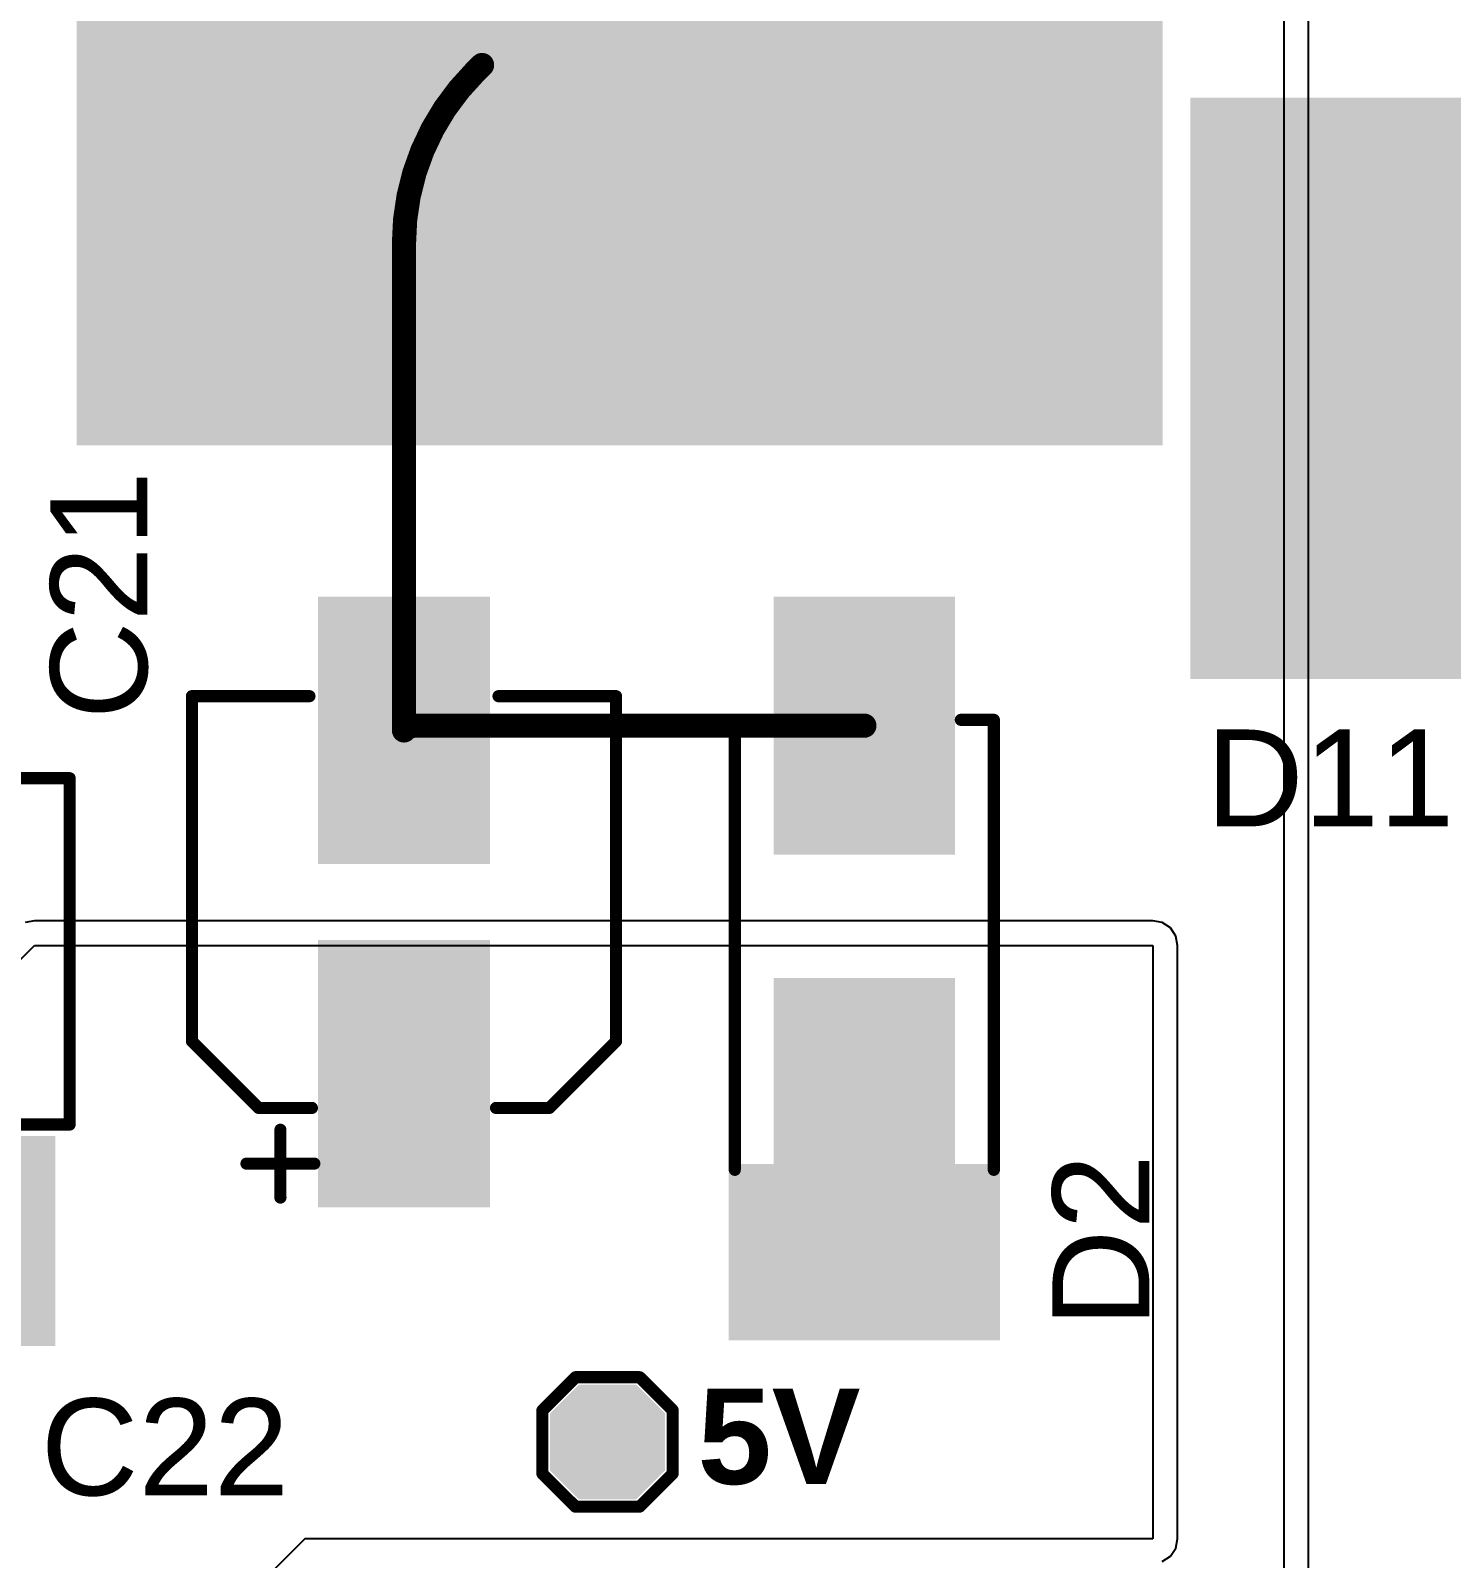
# Model space of a CAD drawing. Header units: inches. Extents: x 24 to 500, y 68 to 269.
# Drawn here: x 329.87 to 344.76, y 85.77 to 101.8 of the extents above; entities that cross this region are included whole.
import ezdxf

# ---------------------------------------------------------------- set-up
doc = ezdxf.new("R2010")
doc.units = ezdxf.units.IN
for name, color, linetype in [('Top Layer', 1, 'Continuous'), ('Top Overlay', 2, 'Continuous'), ('Top Paste', 8, 'Continuous'), ('Top Solder', 216, 'Continuous')]:
    doc.layers.add(name, color=color, linetype=linetype)
doc.styles.add('Arial', font='', dxfattribs={"height": 0.2})
doc.styles.add('Arial_Bold', font='', dxfattribs={"height": 0.2})
doc.styles.get('Arial').set_extended_font_data('Arial')
doc.styles.get('Arial_Bold').set_extended_font_data('Arial', bold=True)

# ---------------------------------------------------------------- blocks, each defined once
blk = doc.blocks.new('TO_263_5__D2PAK__69')
at = {"layer": 'Top Layer'}
blk.add_hatch(color=1, dxfattribs=at).paths.add_polyline_path([(-5.59, 9.528), (5.59, 9.528), (5.59, -0.382), (-5.59, -0.382)])
at = {"layer": 'Top Paste'}
blk.add_hatch(color=8, dxfattribs=at).paths.add_polyline_path([(-5.59, 9.528), (5.59, 9.528), (5.59, -0.382), (-5.59, -0.382)])
at = {"layer": 'Top Solder'}
blk.add_hatch(color=216, dxfattribs=at).paths.add_polyline_path([(-5.692, 9.629), (5.692, 9.629), (5.692, -0.484), (-5.692, -0.484)])
blk = doc.blocks.new('SOT__223_74')
at = {"layer": 'Top Layer'}
for points in [[(-1.9, 4.05), (1.9, 4.05), (1.9, 2.05), (-1.9, 2.05)], [(-3.05, -2.05), (-1.55, -2.05), (-1.55, -4.05), (-3.05, -4.05)], [(-0.75, -2.05), (0.75, -2.05), (0.75, -4.05), (-0.75, -4.05)], [(1.55, -2.05), (3.05, -2.05), (3.05, -4.05), (1.55, -4.05)]]:
    blk.add_hatch(color=1, dxfattribs=at).paths.add_polyline_path(points)
at = {"layer": 'Top Paste'}
for points in [[(-1.9, 4.05), (1.9, 4.05), (1.9, 2.05), (-1.9, 2.05)], [(-3.05, -2.05), (-1.55, -2.05), (-1.55, -4.05), (-3.05, -4.05)], [(-0.75, -2.05), (0.75, -2.05), (0.75, -4.05), (-0.75, -4.05)], [(1.55, -2.05), (3.05, -2.05), (3.05, -4.05), (1.55, -4.05)]]:
    blk.add_hatch(color=8, dxfattribs=at).paths.add_polyline_path(points)
at = {"layer": 'Top Solder'}
for points in [[(-2.002, 4.152), (2.002, 4.152), (2.002, 1.948), (-2.002, 1.948)], [(-3.152, -1.948), (-1.448, -1.948), (-1.448, -4.152), (-3.152, -4.152)], [(-0.852, -1.948), (0.852, -1.948), (0.852, -4.152), (-0.852, -4.152)], [(1.448, -1.948), (3.152, -1.948), (3.152, -4.152), (1.448, -4.152)]]:
    blk.add_hatch(color=216, dxfattribs=at).paths.add_polyline_path(points)
at = {"layer": 'Top Overlay'}
for points in [[(-3.302, 1.803, 0.127, 0.127, 0), (3.302, 1.803, 0.127, 0.127, 0)], [(-3.302, -1.829, 0.127, 0.127, 0), (-3.302, 1.803, 0.127, 0.127, 0)], [(3.302, -1.829, 0.127, 0.127, 0), (3.302, 1.803, 0.127, 0.127, 0)], [(-3.302, -1.829, 0.127, 0.127, 0), (3.302, -1.829, 0.127, 0.127, 0)], [(-3.353, -2.946, 0.2, 0.2, 0), (-3.226, -3.073, 0.2, 0.2, 0)], [(-3.353, -3.2, 0.2, 0.2, 0), (-3.353, -2.946, 0.2, 0.2, 0)], [(-3.353, -3.2, 0.2, 0.2, 0), (-3.226, -3.073, 0.2, 0.2, 0)]]:
    blk.add_lwpolyline(points, format="xyseb", dxfattribs=at)
for points in [[(-3.334, 1.803, 0.0635, 0.0635, 1), (-3.27, 1.803, 0.0635, 0.0635, 1)], [(-3.334, 1.803, 0.0635, 0.0635, 1), (-3.27, 1.803, 0.0635, 0.0635, 1)], [(3.27, 1.803, 0.0635, 0.0635, 1), (3.334, 1.803, 0.0635, 0.0635, 1)], [(3.27, 1.803, 0.0635, 0.0635, 1), (3.334, 1.803, 0.0635, 0.0635, 1)], [(-3.334, -1.829, 0.0635, 0.0635, 1), (-3.27, -1.829, 0.0635, 0.0635, 1)], [(-3.334, -1.829, 0.0635, 0.0635, 1), (-3.27, -1.829, 0.0635, 0.0635, 1)], [(3.27, -1.829, 0.0635, 0.0635, 1), (3.334, -1.829, 0.0635, 0.0635, 1)], [(3.27, -1.829, 0.0635, 0.0635, 1), (3.334, -1.829, 0.0635, 0.0635, 1)], [(-3.403, -2.946, 0.1, 0.1, 1), (-3.303, -2.946, 0.1, 0.1, 1)], [(-3.403, -2.946, 0.1, 0.1, 1), (-3.303, -2.946, 0.1, 0.1, 1)], [(-3.276, -3.073, 0.1, 0.1, 1), (-3.176, -3.073, 0.1, 0.1, 1)], [(-3.276, -3.073, 0.1, 0.1, 1), (-3.176, -3.073, 0.1, 0.1, 1)], [(-3.403, -3.2, 0.1, 0.1, 1), (-3.303, -3.2, 0.1, 0.1, 1)], [(-3.403, -3.2, 0.1, 0.1, 1), (-3.303, -3.2, 0.1, 0.1, 1)]]:
    blk.add_lwpolyline(points, format="xyseb", close=True, dxfattribs=at)
blk = doc.blocks.new('T____________0_5___168')
at = {"layer": 'Top Layer'}
blk.add_hatch(color=1, dxfattribs=at).paths.add_polyline_path([(0.25, 0.5), (-0.25, 0.5), (-0.5, 0.25), (-0.5, -0.25), (-0.25, -0.5), (0.25, -0.5), (0.5, -0.25), (0.5, 0.25)])
at = {"layer": 'Top Paste'}
blk.add_hatch(color=8, dxfattribs=at).paths.add_polyline_path([(0.25, 0.5), (-0.25, 0.5), (-0.5, 0.25), (-0.5, -0.25), (-0.25, -0.5), (0.25, -0.5), (0.5, -0.25), (0.5, 0.25)])
at = {"layer": 'Top Solder'}
blk.add_hatch(color=216, dxfattribs=at).paths.add_polyline_path([(0.301, 0.602), (-0.301, 0.602), (-0.602, 0.301), (-0.602, -0.301), (-0.301, -0.602), (0.301, -0.602), (0.602, -0.301), (0.602, 0.301)])
at = {"layer": 'Top Overlay'}
for points in [[(-0.336, 0.679, 0.127, 0.127, 0), (-0.682, 0.333, 0.127, 0.127, 0)], [(0.336, 0.679, 0.127, 0.127, 0), (-0.336, 0.679, 0.127, 0.127, 0)], [(0.684, 0.332, 0.127, 0.127, 0), (0.336, 0.679, 0.127, 0.127, 0)], [(-0.682, 0.333, 0.127, 0.127, 0), (-0.682, -0.334, 0.127, 0.127, 0)], [(0.684, 0.332, 0.127, 0.127, 0), (0.684, -0.33, 0.127, 0.127, 0)], [(-0.337, -0.679, 0.127, 0.127, 0), (-0.682, -0.334, 0.127, 0.127, 0)], [(0.684, -0.33, 0.127, 0.127, 0), (0.335, -0.679, 0.127, 0.127, 0)], [(0.335, -0.679, 0.127, 0.127, 0), (-0.337, -0.679, 0.127, 0.127, 0)]]:
    blk.add_lwpolyline(points, format="xyseb", dxfattribs=at)
for points in [[(-0.367, 0.679, 0.0635, 0.0635, 1), (-0.304, 0.679, 0.0635, 0.0635, 1)], [(-0.367, 0.679, 0.0635, 0.0635, 1), (-0.304, 0.679, 0.0635, 0.0635, 1)], [(0.305, 0.679, 0.0635, 0.0635, 1), (0.368, 0.679, 0.0635, 0.0635, 1)], [(0.305, 0.679, 0.0635, 0.0635, 1), (0.368, 0.679, 0.0635, 0.0635, 1)], [(-0.714, 0.333, 0.0635, 0.0635, 1), (-0.65, 0.333, 0.0635, 0.0635, 1)], [(-0.714, 0.333, 0.0635, 0.0635, 1), (-0.65, 0.333, 0.0635, 0.0635, 1)], [(0.652, 0.332, 0.0635, 0.0635, 1), (0.715, 0.332, 0.0635, 0.0635, 1)], [(0.652, 0.332, 0.0635, 0.0635, 1), (0.715, 0.332, 0.0635, 0.0635, 1)], [(-0.714, -0.334, 0.0635, 0.0635, 1), (-0.65, -0.334, 0.0635, 0.0635, 1)], [(-0.714, -0.334, 0.0635, 0.0635, 1), (-0.65, -0.334, 0.0635, 0.0635, 1)], [(0.652, -0.33, 0.0635, 0.0635, 1), (0.715, -0.33, 0.0635, 0.0635, 1)], [(0.652, -0.33, 0.0635, 0.0635, 1), (0.715, -0.33, 0.0635, 0.0635, 1)], [(-0.369, -0.679, 0.0635, 0.0635, 1), (-0.306, -0.679, 0.0635, 0.0635, 1)], [(-0.369, -0.679, 0.0635, 0.0635, 1), (-0.306, -0.679, 0.0635, 0.0635, 1)], [(0.303, -0.679, 0.0635, 0.0635, 1), (0.367, -0.679, 0.0635, 0.0635, 1)], [(0.303, -0.679, 0.0635, 0.0635, 1), (0.367, -0.679, 0.0635, 0.0635, 1)]]:
    blk.add_lwpolyline(points, format="xyseb", close=True, dxfattribs=at)
blk = doc.blocks.new('SMC_197')
at = {"layer": 'Top Layer'}
for points in [[(-6, 2.15), (-1.9, 2.15), (-1.9, -2.15), (-6, -2.15)], [(1.9, 2.15), (6, 2.15), (6, -2.15), (1.9, -2.15)]]:
    blk.add_hatch(color=1, dxfattribs=at).paths.add_polyline_path(points)
at = {"layer": 'Top Overlay'}
for points in [[(-7.239, 2.235), (-3.556, 2.235), (-3.556, 3.048), (-7.239, 3.048)], [(-7.239, -2.261), (-6.096, -2.261), (-6.096, 2.261), (-7.239, 2.261)], [(-7.239, -3.048), (-3.556, -3.048), (-3.556, -2.235), (-7.239, -2.235)]]:
    blk.add_hatch(color=2, dxfattribs=at).paths.add_polyline_path(points)
at = {"layer": 'Top Paste'}
for points in [[(-6, 2.15), (-1.9, 2.15), (-1.9, -2.15), (-6, -2.15)], [(1.9, 2.15), (6, 2.15), (6, -2.15), (1.9, -2.15)]]:
    blk.add_hatch(color=8, dxfattribs=at).paths.add_polyline_path(points)
at = {"layer": 'Top Solder'}
for points in [[(-6.102, 2.252), (-1.798, 2.252), (-1.798, -2.252), (-6.102, -2.252)], [(1.798, 2.252), (6.102, 2.252), (6.102, -2.252), (1.798, -2.252)]]:
    blk.add_hatch(color=216, dxfattribs=at).paths.add_polyline_path(points)
at = {"layer": 'Top Overlay'}
for points in [[(-3.556, 2.997, 0.127, 0.127, 0), (3.581, 2.997, 0.127, 0.127, 0)], [(-3.556, 2.438, 0.127, 0.127, 0), (-3.556, 2.997, 0.127, 0.127, 0)], [(3.581, 2.438, 0.127, 0.127, 0), (3.581, 2.997, 0.127, 0.127, 0)], [(-3.556, -2.997, 0.127, 0.127, 0), (-3.556, -2.438, 0.127, 0.127, 0)], [(3.581, -2.997, 0.127, 0.127, 0), (3.581, -2.438, 0.127, 0.127, 0)], [(-3.556, -2.997, 0.127, 0.127, 0), (3.581, -2.997, 0.127, 0.127, 0)]]:
    blk.add_lwpolyline(points, format="xyseb", dxfattribs=at)
for points in [[(-3.588, 2.997, 0.0635, 0.0635, 1), (-3.524, 2.997, 0.0635, 0.0635, 1)], [(-3.588, 2.997, 0.0635, 0.0635, 1), (-3.524, 2.997, 0.0635, 0.0635, 1)], [(3.55, 2.997, 0.0635, 0.0635, 1), (3.613, 2.997, 0.0635, 0.0635, 1)], [(3.55, 2.997, 0.0635, 0.0635, 1), (3.613, 2.997, 0.0635, 0.0635, 1)], [(-3.588, 2.438, 0.0635, 0.0635, 1), (-3.524, 2.438, 0.0635, 0.0635, 1)], [(3.55, 2.438, 0.0635, 0.0635, 1), (3.613, 2.438, 0.0635, 0.0635, 1)], [(-3.588, -2.438, 0.0635, 0.0635, 1), (-3.524, -2.438, 0.0635, 0.0635, 1)], [(3.55, -2.438, 0.0635, 0.0635, 1), (3.613, -2.438, 0.0635, 0.0635, 1)], [(-3.588, -2.997, 0.0635, 0.0635, 1), (-3.524, -2.997, 0.0635, 0.0635, 1)], [(-3.588, -2.997, 0.0635, 0.0635, 1), (-3.524, -2.997, 0.0635, 0.0635, 1)], [(3.55, -2.997, 0.0635, 0.0635, 1), (3.613, -2.997, 0.0635, 0.0635, 1)], [(3.55, -2.997, 0.0635, 0.0635, 1), (3.613, -2.997, 0.0635, 0.0635, 1)]]:
    blk.add_lwpolyline(points, format="xyseb", close=True, dxfattribs=at)
blk = doc.blocks.new('SMA_204')
at = {"layer": 'Top Layer'}
for points in [[(-3.25, 0.85), (-0.75, 0.85), (-0.75, -0.85), (-3.25, -0.85)], [(0.75, 0.85), (3.25, 0.85), (3.25, -0.85), (0.75, -0.85)]]:
    blk.add_hatch(color=1, dxfattribs=at).paths.add_polyline_path(points)
at = {"layer": 'Top Overlay'}
for points in [[(-4.445, -1.422), (-3.278, -1.422), (-3.278, 1.422), (-4.445, 1.422)], [(-3.3, 0.924), (-2.596, 0.924), (-2.596, 1.422), (-3.3, 1.422)], [(-3.3, -1.422), (-2.596, -1.422), (-2.596, -0.924), (-3.3, -0.924)]]:
    blk.add_hatch(color=2, dxfattribs=at).paths.add_polyline_path(points)
at = {"layer": 'Top Paste'}
for points in [[(-3.25, 0.85), (-0.75, 0.85), (-0.75, -0.85), (-3.25, -0.85)], [(0.75, 0.85), (3.25, 0.85), (3.25, -0.85), (0.75, -0.85)]]:
    blk.add_hatch(color=8, dxfattribs=at).paths.add_polyline_path(points)
at = {"layer": 'Top Solder'}
for points in [[(-3.352, 0.952), (-0.648, 0.952), (-0.648, -0.952), (-3.352, -0.952)], [(0.648, 0.952), (3.352, 0.952), (3.352, -0.952), (0.648, -0.952)]]:
    blk.add_hatch(color=216, dxfattribs=at).paths.add_polyline_path(points)
at = {"layer": 'Top Overlay'}
for points in [[(-2.658, 1.358, 0.127, 0.127, 0), (2.061, 1.358, 0.127, 0.127, 0)], [(2.061, 1.358, 0.127, 0.127, 0), (2.061, 1.012, 0.127, 0.127, 0)], [(2.061, -1.012, 0.127, 0.127, 0), (2.061, -1.358, 0.127, 0.127, 0)], [(-2.658, -1.358, 0.127, 0.127, 0), (2.061, -1.358, 0.127, 0.127, 0)]]:
    blk.add_lwpolyline(points, format="xyseb", dxfattribs=at)
for points in [[(-2.69, 1.358, 0.0635, 0.0635, 1), (-2.626, 1.358, 0.0635, 0.0635, 1)], [(2.029, 1.358, 0.0635, 0.0635, 1), (2.093, 1.358, 0.0635, 0.0635, 1)], [(2.029, 1.358, 0.0635, 0.0635, 1), (2.093, 1.358, 0.0635, 0.0635, 1)], [(2.029, 1.012, 0.0635, 0.0635, 1), (2.093, 1.012, 0.0635, 0.0635, 1)], [(2.029, -1.012, 0.0635, 0.0635, 1), (2.093, -1.012, 0.0635, 0.0635, 1)], [(-2.69, -1.358, 0.0635, 0.0635, 1), (-2.626, -1.358, 0.0635, 0.0635, 1)], [(2.029, -1.358, 0.0635, 0.0635, 1), (2.093, -1.358, 0.0635, 0.0635, 1)], [(2.029, -1.358, 0.0635, 0.0635, 1), (2.093, -1.358, 0.0635, 0.0635, 1)]]:
    blk.add_lwpolyline(points, format="xyseb", close=True, dxfattribs=at)
blk = doc.blocks.new('RVT1E100M0405__255')
at = {"layer": 'Top Layer'}
for points in [[(-3.1, 0.8), (-0.5, 0.8), (-0.5, -0.8), (-3.1, -0.8)], [(0.5, 0.8), (3.1, 0.8), (3.1, -0.8), (0.5, -0.8)]]:
    blk.add_hatch(color=1, dxfattribs=at).paths.add_polyline_path(points)
at = {"layer": 'Top Paste'}
for points in [[(-3.1, 0.8), (-0.5, 0.8), (-0.5, -0.8), (-3.1, -0.8)], [(0.5, 0.8), (3.1, 0.8), (3.1, -0.8), (0.5, -0.8)]]:
    blk.add_hatch(color=8, dxfattribs=at).paths.add_polyline_path(points)
at = {"layer": 'Top Solder'}
for points in [[(-3.202, 0.902), (-0.398, 0.902), (-0.398, -0.902), (-3.202, -0.902)], [(0.398, 0.902), (3.202, 0.902), (3.202, -0.902), (0.398, -0.902)]]:
    blk.add_hatch(color=216, dxfattribs=at).paths.add_polyline_path(points)
at = {"layer": 'Top Overlay'}
for points in [[(-1.46, 2.223, 0.127, 0.127, 0), (-2.159, 1.524, 0.127, 0.127, 0)], [(-1.46, 2.223, 0.127, 0.127, 0), (-1.27, 2.223, 0.127, 0.127, 0)], [(-1.27, 2.223, 0.127, 0.127, 0), (2.159, 2.223, 0.127, 0.127, 0)], [(2.159, 2.223, 0.127, 0.127, 0), (2.159, 0.991, 0.127, 0.127, 0)], [(-2.743, 1.651, 0.127, 0.127, 0), (-2.743, 0.94, 0.127, 0.127, 0)], [(-2.159, 1.524, 0.127, 0.127, 0), (-2.159, 0.965, 0.127, 0.127, 0)], [(-3.099, 1.295, 0.127, 0.127, 0), (-2.388, 1.295, 0.127, 0.127, 0)], [(-2.159, -0.965, 0.127, 0.127, 0), (-2.159, -1.524, 0.127, 0.127, 0)], [(2.159, -0.991, 0.127, 0.127, 0), (2.159, -2.223, 0.127, 0.127, 0)], [(-2.159, -1.524, 0.127, 0.127, 0), (-1.46, -2.223, 0.127, 0.127, 0)], [(-1.46, -2.223, 0.127, 0.127, 0), (-1.27, -2.223, 0.127, 0.127, 0)], [(-1.27, -2.223, 0.127, 0.127, 0), (2.159, -2.223, 0.127, 0.127, 0)]]:
    blk.add_lwpolyline(points, format="xyseb", dxfattribs=at)
for points in [[(-1.492, 2.223, 0.0635, 0.0635, 1), (-1.429, 2.223, 0.0635, 0.0635, 1)], [(-1.492, 2.223, 0.0635, 0.0635, 1), (-1.429, 2.223, 0.0635, 0.0635, 1)], [(-1.302, 2.223, 0.0635, 0.0635, 1), (-1.238, 2.223, 0.0635, 0.0635, 1)], [(-1.302, 2.223, 0.0635, 0.0635, 1), (-1.238, 2.223, 0.0635, 0.0635, 1)], [(2.127, 2.223, 0.0635, 0.0635, 1), (2.191, 2.223, 0.0635, 0.0635, 1)], [(2.127, 2.223, 0.0635, 0.0635, 1), (2.191, 2.223, 0.0635, 0.0635, 1)], [(-2.775, 1.651, 0.0635, 0.0635, 1), (-2.711, 1.651, 0.0635, 0.0635, 1)], [(-2.191, 1.524, 0.0635, 0.0635, 1), (-2.127, 1.524, 0.0635, 0.0635, 1)], [(-2.191, 1.524, 0.0635, 0.0635, 1), (-2.127, 1.524, 0.0635, 0.0635, 1)], [(-3.131, 1.295, 0.0635, 0.0635, 1), (-3.067, 1.295, 0.0635, 0.0635, 1)], [(-2.419, 1.295, 0.0635, 0.0635, 1), (-2.356, 1.295, 0.0635, 0.0635, 1)], [(-2.775, 0.94, 0.0635, 0.0635, 1), (-2.711, 0.94, 0.0635, 0.0635, 1)], [(-2.191, 0.965, 0.0635, 0.0635, 1), (-2.127, 0.965, 0.0635, 0.0635, 1)], [(2.127, 0.991, 0.0635, 0.0635, 1), (2.191, 0.991, 0.0635, 0.0635, 1)], [(-2.191, -0.965, 0.0635, 0.0635, 1), (-2.127, -0.965, 0.0635, 0.0635, 1)], [(2.127, -0.991, 0.0635, 0.0635, 1), (2.191, -0.991, 0.0635, 0.0635, 1)], [(-2.191, -1.524, 0.0635, 0.0635, 1), (-2.127, -1.524, 0.0635, 0.0635, 1)], [(-2.191, -1.524, 0.0635, 0.0635, 1), (-2.127, -1.524, 0.0635, 0.0635, 1)], [(-1.492, -2.223, 0.0635, 0.0635, 1), (-1.429, -2.223, 0.0635, 0.0635, 1)], [(-1.492, -2.223, 0.0635, 0.0635, 1), (-1.429, -2.223, 0.0635, 0.0635, 1)], [(-1.302, -2.223, 0.0635, 0.0635, 1), (-1.238, -2.223, 0.0635, 0.0635, 1)], [(-1.302, -2.223, 0.0635, 0.0635, 1), (-1.238, -2.223, 0.0635, 0.0635, 1)], [(2.127, -2.223, 0.0635, 0.0635, 1), (2.191, -2.223, 0.0635, 0.0635, 1)], [(2.127, -2.223, 0.0635, 0.0635, 1), (2.191, -2.223, 0.0635, 0.0635, 1)]]:
    blk.add_lwpolyline(points, format="xyseb", close=True, dxfattribs=at)

msp = doc.modelspace()

# ---------------------------------------------------------------- linework, layer by layer
at = {"layer": 'Top Layer'}
for p, q in [((343.263, 84.709), (343.263, 109.488)), ((343.004, 109.229), (343.004, 84.968)), ((329.909, 92.461), (329.81, 92.441)), ((341.632, 92.461), (329.909, 92.461)), ((341.731, 92.441), (341.632, 92.461)), ((341.815, 92.385), (341.731, 92.441)), ((341.871, 92.301), (341.815, 92.385)), ((341.891, 92.202), (341.871, 92.301)), ((328.524, 90.817), (329.909, 92.202)), ((329.909, 92.202), (341.632, 92.202)), ((341.632, 92.202), (341.632, 85.979)), ((341.891, 85.979), (341.891, 92.202)), ((332.74, 85.979), (331.851, 85.09)), ((341.632, 85.979), (332.74, 85.979)), ((341.871, 85.88), (341.891, 85.979)), ((341.731, 85.74), (341.815, 85.796)), ((341.815, 85.796), (341.871, 85.88))]:
    msp.add_line(p, q, dxfattribs=at)
for points in [[(333.781, 99.565, 0.254, 0.254, -0.198912), (334.525, 101.361, 0.254, 0.254, 0)], [(334.525, 101.361, 0.254, 0.254, 0), (334.599, 101.435, 0.254, 0.254, 0)], [(333.781, 94.457, 0.254, 0.254, 0), (333.781, 99.565, 0.254, 0.254, 0)], [(333.781, 94.457, 0.254, 0.254, -0.198912), (333.902, 94.507, 0.254, 0.254, 0)], [(333.902, 94.507, 0.254, 0.254, 0), (338.607, 94.507, 0.254, 0.254, 0)]]:
    msp.add_lwpolyline(points, format="xyseb", dxfattribs=at)
for points in [[(334.462, 101.361, 0.127, 0.127, 1), (334.589, 101.361, 0.127, 0.127, 1)], [(334.462, 101.361, 0.127, 0.127, 1), (334.589, 101.361, 0.127, 0.127, 1)], [(334.536, 101.435, 0.127, 0.127, 1), (334.663, 101.435, 0.127, 0.127, 1)], [(333.718, 99.565, 0.127, 0.127, 1), (333.845, 99.565, 0.127, 0.127, 1)], [(333.718, 99.565, 0.127, 0.127, 1), (333.845, 99.565, 0.127, 0.127, 1)], [(333.718, 94.457, 0.127, 0.127, 1), (333.845, 94.457, 0.127, 0.127, 1)], [(333.718, 94.457, 0.127, 0.127, 1), (333.845, 94.457, 0.127, 0.127, 1)], [(333.839, 94.507, 0.127, 0.127, 1), (333.966, 94.507, 0.127, 0.127, 1)], [(333.839, 94.507, 0.127, 0.127, 1), (333.966, 94.507, 0.127, 0.127, 1)], [(338.544, 94.507, 0.127, 0.127, 1), (338.671, 94.507, 0.127, 0.127, 1)]]:
    msp.add_lwpolyline(points, format="xyseb", close=True, dxfattribs=at)

# ---------------------------------------------------------------- block references
for name, p, rotation in [('TO_263_5__D2PAK__69', (336.042, 107.076), 180), ('RVT1E100M0405__255', (333.781, 92.657), 90), ('SMA_204', (338.607, 92.507), 90), ('T____________0_5___168', (335.915, 86.995), 180)]:
    msp.add_blockref(name, p, dxfattribs=dict(rotation=rotation))
for name, p in [('SMC_197', (349.263, 98.044)), ('SOT__223_74', (326.974, 92.153))]:
    msp.add_blockref(name, p)

# ---------------------------------------------------------------- texts
at = {"layer": 'Top Overlay'}
for s, height, rotation, style, p in [('C21', 1.016, 90, 'Arial', (331.089, 94.573)), ('D2', 1.016, 90, 'Arial', (341.594, 88.197)), ('5V', 1, 360, 'Arial_Bold', (336.859, 86.554))]:
    msp.add_text(s, height=height, rotation=rotation, dxfattribs=dict(at, style=style)).set_placement(p)
at = {"layer": 'Top Overlay', "style": 'Arial'}
for s, p in [('D11', (342.188, 93.451)), ('C22', (329.973, 86.435))]:
    msp.add_text(s, height=1.016, dxfattribs=at).set_placement(p)

doc.saveas('drawing.dxf')
